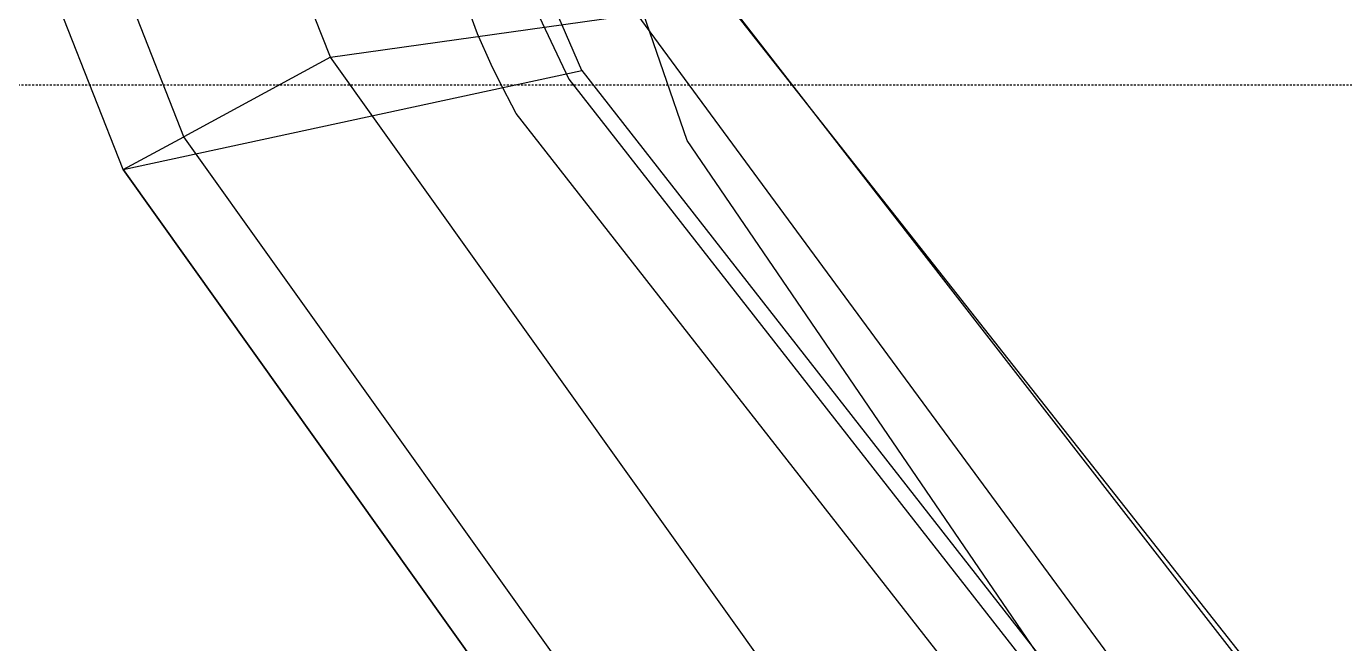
# Model space of a CAD drawing. Extents: x 11992 to 29481, y -6727 to 6811.
# Drawn here: x 19470.7 to 19555.2, y -3135.2 to -3095.7 of the extents above; entities that cross this region are included whole.
import ezdxf

# ---------------------------------------------------------------- set-up
doc = ezdxf.new("R2010")
doc.units = 0
doc.header["$MEASUREMENT"] = 0
doc.linetypes.add('DASHED', pattern=[19.05, 12.7, -6.35])
doc.layers.get('0').update_dxf_attribs({"color": 8, "linetype": 'CONTINUOUS'})
doc.layers.add('DQ-BEAM-DASH', color=8, linetype='DASHED')
doc.layers.add('zoylight 5回路', color=4, linetype='CONTINUOUS')

# ---------------------------------------------------------------- blocks, each defined once
blk = doc.blocks.new('MB-B')
at = {"layer": 'DQ-BEAM-DASH', "ltscale": 0.01}
blk.add_line((-7800, 1270), (-11000, 1270), dxfattribs=at)

msp = doc.modelspace()

# ---------------------------------------------------------------- linework, layer by layer
for p, q in [((19506.289, -3098.511, -621.437), (19502.866, -3090.572, -621.437)), ((19506.289, -3098.511, -1059.436), (19502.866, -3090.572, -1059.436)), ((19506.289, -3098.511, -1497.436), (19502.866, -3090.572, -1497.436)), ((19506.289, -3098.511, -1935.436), (19502.866, -3090.572, -1935.436)), ((19506.29, -3098.511, -621.437), (19502.867, -3090.572, -621.437)), ((19506.29, -3098.511, -1059.436), (19502.867, -3090.572, -1059.436)), ((19506.29, -3098.511, -1497.436), (19502.867, -3090.572, -1497.436)), ((19506.29, -3098.511, -1935.436), (19502.867, -3090.572, -1935.436)), ((19490.18, -3097.651, -651.437), (19487.566, -3091.003, -651.437)), ((19490.18, -3097.651, -1089.436), (19487.566, -3091.003, -1089.436)), ((19490.18, -3097.651, -1527.436), (19487.566, -3091.003, -1527.436)), ((19490.18, -3097.651, -1965.436), (19487.566, -3091.003, -1965.436)), ((19499.605, -3096.145, -502.431), (19498.109, -3092.112, -502.431)), ((19499.605, -3096.145, -506.43), (19498.109, -3092.112, -506.43)), ((19499.605, -3096.145, -940.43), (19498.109, -3092.112, -940.43)), ((19499.605, -3096.145, -944.43), (19498.109, -3092.112, -944.43)), ((19499.605, -3096.145, -1378.43), (19498.109, -3092.112, -1378.43)), ((19499.605, -3096.145, -1382.43), (19498.109, -3092.112, -1382.43)), ((19514.362, -3092.609, -634.437), (19583.155, -3179.869, -634.437)), ((19514.362, -3092.609, -1072.436), (19583.155, -3179.869, -1072.436)), ((19514.362, -3092.609, -1510.436), (19583.155, -3179.869, -1510.436)), ((19514.362, -3092.609, -1948.436), (19583.155, -3179.869, -1948.436)), ((19580.053, -3177.023, -634.437), (19514.841, -3093.064, -634.437)), ((19580.053, -3177.023, -1072.436), (19514.841, -3093.064, -1072.436)), ((19580.053, -3177.023, -1510.436), (19514.841, -3093.064, -1510.436)), ((19580.053, -3177.023, -1948.436), (19514.841, -3093.064, -1948.436)), ((19480.787, -3102.748, -1523.043), (19477.336, -3093.971, -1523.043)), ((19480.787, -3102.748, -1961.042), (19477.336, -3093.971, -1961.042)), ((19480.788, -3102.748, -647.043), (19477.337, -3093.971, -647.043)), ((19480.788, -3102.748, -1085.043), (19477.337, -3093.971, -1085.043)), ((19502.92, -3093.679, -502.431), (19505.448, -3099.06, -502.431)), ((19502.92, -3093.679, -506.43), (19505.448, -3099.06, -506.43)), ((19502.92, -3093.679, -940.43), (19505.448, -3099.06, -940.43)), ((19502.92, -3093.679, -944.43), (19505.448, -3099.06, -944.43)), ((19502.92, -3093.679, -1378.43), (19505.448, -3099.06, -1378.43)), ((19502.92, -3093.679, -1382.43), (19505.448, -3099.06, -1382.43)), ((19513.036, -3102.998, -1527.942), (19509.991, -3094.177, -1527.942)), ((19513.036, -3102.998, -1934.941), (19509.991, -3094.177, -1934.941)), ((19490.18, -3097.651, -651.437), (19509.819, -3094.885, -651.437)), ((19490.18, -3097.651, -1089.436), (19509.819, -3094.885, -1089.436)), ((19490.18, -3097.651, -1527.436), (19509.819, -3094.885, -1527.436)), ((19490.18, -3097.651, -1965.436), (19509.819, -3094.885, -1965.436)), ((19576.293, -3185.247, -651.437), (19509.819, -3094.885, -651.437)), ((19576.293, -3185.247, -1089.436), (19509.819, -3094.885, -1089.436)), ((19576.293, -3185.247, -1527.436), (19509.819, -3094.885, -1527.436)), ((19576.293, -3185.247, -1965.436), (19509.819, -3094.885, -1965.436)), ((19476.897, -3104.859, -621.437), (19473.099, -3095.201, -621.437)), ((19476.897, -3104.859, -636.437), (19473.099, -3095.201, -636.437)), ((19476.897, -3104.859, -1059.436), (19473.099, -3095.201, -1059.436)), ((19476.897, -3104.859, -1074.436), (19473.099, -3095.201, -1074.436)), ((19476.897, -3104.859, -1497.436), (19473.099, -3095.201, -1497.436)), ((19476.897, -3104.859, -1512.436), (19473.099, -3095.201, -1512.436)), ((19476.897, -3104.859, -1935.436), (19473.099, -3095.201, -1935.436)), ((19476.897, -3104.859, -1950.436), (19473.099, -3095.201, -1950.436)), ((19500.479, -3098.11, -502.431), (19499.605, -3096.145, -502.431)), ((19500.479, -3098.11, -506.43), (19499.605, -3096.145, -506.43)), ((19499.605, -3096.145, -502.431), (19499.605, -3096.145, -506.43)), ((19500.479, -3098.11, -940.43), (19499.605, -3096.145, -940.43)), ((19500.479, -3098.11, -944.43), (19499.605, -3096.145, -944.43)), ((19499.605, -3096.145, -940.43), (19499.605, -3096.145, -944.43)), ((19500.479, -3098.11, -1378.43), (19499.605, -3096.145, -1378.43)), ((19500.479, -3098.11, -1382.43), (19499.605, -3096.145, -1382.43)), ((19499.605, -3096.145, -1378.43), (19499.605, -3096.145, -1382.43)), ((19490.18, -3097.651, -1527.436), (19480.787, -3102.748, -1523.043)), ((19490.18, -3097.651, -1965.436), (19480.787, -3102.748, -1961.042)), ((19490.18, -3097.651, -651.437), (19480.788, -3102.748, -647.043)), ((19490.18, -3097.651, -1089.436), (19480.788, -3102.748, -1085.043)), ((19561.586, -3197.737, -651.437), (19490.18, -3097.651, -651.437)), ((19561.586, -3197.737, -1089.436), (19490.18, -3097.651, -1089.436)), ((19561.586, -3197.737, -1527.436), (19490.18, -3097.651, -1527.436)), ((19561.586, -3197.737, -1965.436), (19490.18, -3097.651, -1965.436)), ((19500.946, -3099.079, -502.431), (19500.479, -3098.11, -502.431)), ((19500.946, -3099.079, -506.43), (19500.479, -3098.11, -506.43)), ((19500.946, -3099.079, -940.43), (19500.479, -3098.11, -940.43)), ((19500.946, -3099.079, -944.43), (19500.479, -3098.11, -944.43)), ((19500.946, -3099.079, -1378.43), (19500.479, -3098.11, -1378.43)), ((19500.946, -3099.079, -1382.43), (19500.479, -3098.11, -1382.43)), ((19476.897, -3104.859, -621.437), (19506.29, -3098.511, -621.437)), ((19476.897, -3104.859, -1059.436), (19506.29, -3098.511, -1059.436)), ((19476.897, -3104.859, -1497.436), (19506.29, -3098.511, -1497.436)), ((19476.897, -3104.859, -1935.436), (19506.29, -3098.511, -1935.436)), ((19502.085, -3101.252, -502.431), (19500.946, -3099.079, -502.431)), ((19502.085, -3101.252, -506.43), (19500.946, -3099.079, -506.43)), ((19502.085, -3101.252, -940.43), (19500.946, -3099.079, -940.43)), ((19502.085, -3101.252, -944.43), (19500.946, -3099.079, -944.43)), ((19502.085, -3101.252, -1378.43), (19500.946, -3099.079, -1378.43)), ((19502.085, -3101.252, -1382.43), (19500.946, -3099.079, -1382.43)), ((19505.448, -3099.06, -502.431), (19505.448, -3099.06, -506.43)), ((19505.448, -3099.06, -502.431), (19571.417, -3183.401, -502.431)), ((19505.448, -3099.06, -506.43), (19571.417, -3183.401, -506.43)), ((19505.448, -3099.06, -940.43), (19505.448, -3099.06, -944.43)), ((19505.448, -3099.06, -940.43), (19571.417, -3183.401, -940.43)), ((19505.448, -3099.06, -944.43), (19571.417, -3183.401, -944.43)), ((19505.448, -3099.06, -1378.43), (19505.448, -3099.06, -1382.43)), ((19505.448, -3099.06, -1378.43), (19571.417, -3183.401, -1378.43)), ((19505.448, -3099.06, -1382.43), (19571.417, -3183.401, -1382.43)), ((19506.289, -3098.511, -621.437), (19572.174, -3182.748, -621.437)), ((19506.289, -3098.511, -1059.436), (19572.174, -3182.748, -1059.436)), ((19506.289, -3098.511, -1497.436), (19572.174, -3182.748, -1497.436)), ((19506.289, -3098.511, -1935.436), (19572.174, -3182.748, -1935.436)), ((19506.29, -3098.511, -621.437), (19572.175, -3182.748, -621.437)), ((19506.29, -3098.511, -1059.436), (19572.175, -3182.748, -1059.436)), ((19506.29, -3098.511, -1497.436), (19572.175, -3182.748, -1497.436)), ((19506.29, -3098.511, -1935.436), (19572.175, -3182.748, -1935.436)), ((19568.388, -3186.015, -502.431), (19502.085, -3101.252, -502.431)), ((19568.388, -3186.015, -506.43), (19502.085, -3101.252, -506.43)), ((19502.085, -3101.252, -502.431), (19502.085, -3101.252, -506.43)), ((19568.388, -3186.015, -940.43), (19502.085, -3101.252, -940.43)), ((19568.388, -3186.015, -944.43), (19502.085, -3101.252, -944.43)), ((19502.085, -3101.252, -940.43), (19502.085, -3101.252, -944.43)), ((19568.388, -3186.015, -1378.43), (19502.085, -3101.252, -1378.43)), ((19568.388, -3186.015, -1382.43), (19502.085, -3101.252, -1382.43)), ((19502.085, -3101.252, -1378.43), (19502.085, -3101.252, -1382.43)), ((19476.897, -3104.859, -636.437), (19480.788, -3102.748, -647.043)), ((19476.897, -3104.859, -1074.436), (19480.788, -3102.748, -1085.043)), ((19476.897, -3104.859, -1512.436), (19480.787, -3102.748, -1523.043)), ((19476.897, -3104.859, -1950.436), (19480.787, -3102.748, -1961.042)), ((19553.395, -3204.518, -1523.043), (19480.787, -3102.748, -1523.043)), ((19553.395, -3204.518, -1961.042), (19480.787, -3102.748, -1961.042)), ((19553.395, -3204.518, -647.043), (19480.788, -3102.748, -647.043)), ((19553.395, -3204.518, -1085.043), (19480.788, -3102.748, -1085.043)), ((19513.036, -3102.998, -1934.941), (19513.036, -3102.998, -1527.942)), ((19567.474, -3182.762, -1934.941), (19513.036, -3102.998, -1934.941)), ((19567.474, -3182.763, -1527.942), (19513.036, -3102.998, -1527.942)), ((19476.897, -3104.859, -621.437), (19550.003, -3207.327, -621.437)), ((19550.003, -3207.327, -636.437), (19476.897, -3104.859, -636.437)), ((19476.897, -3104.859, -621.437), (19476.897, -3104.859, -636.437)), ((19476.897, -3104.859, -1059.436), (19550.003, -3207.327, -1059.436)), ((19550.003, -3207.327, -1074.436), (19476.897, -3104.859, -1074.436)), ((19476.897, -3104.859, -1059.436), (19476.897, -3104.859, -1074.436)), ((19476.897, -3104.859, -1497.436), (19550.002, -3207.327, -1497.436)), ((19550.002, -3207.327, -1512.436), (19476.897, -3104.859, -1512.436)), ((19476.897, -3104.859, -1497.436), (19476.897, -3104.859, -1512.436)), ((19476.897, -3104.859, -1935.436), (19550.002, -3207.327, -1935.436)), ((19550.002, -3207.327, -1950.436), (19476.897, -3104.859, -1950.436)), ((19476.897, -3104.859, -1935.436), (19476.897, -3104.859, -1950.436))]:
    msp.add_line(p, q)
at = {"layer": 'zoylight 5回路', "linetype": 'Continuous'}
for centre, radius, start, end in [((29681.428, -4718.889), 10601.098, 162.1377374, 185.4082193), ((29354.037, -4953.979), 10058.932, 166.1525314, 184.372772)]:
    msp.add_arc(centre, radius, start, end, dxfattribs=at)

# ---------------------------------------------------------------- block references
msp.add_blockref('MB-B', (30099.609, -4369.453))

doc.saveas('drawing.dxf')
